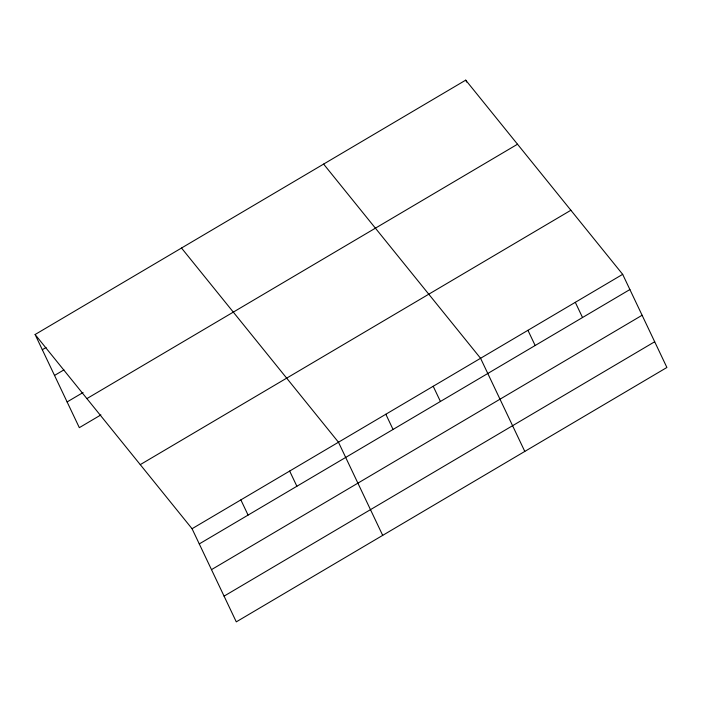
<?xml version="1.0" encoding="UTF-8"?>
<svg xmlns="http://www.w3.org/2000/svg" width="702" height="702" viewBox="0 0 702 702"><rect width="100%" height="100%" fill="white"/><g stroke="black" fill="none" stroke-linecap="round" stroke-linejoin="round"><path stroke-width="1.05" d="M35.1 334.521L465.716 80.142L622.674 274.342L666.9 367.479L236.284 621.858L192.058 528.72L35.1 334.521L79.326 427.658L100.912 414.908M42.322 349.719L46.069 347.499M54.528 375.438L63.917 369.893M67.111 401.939L83.064 392.515M86.899 398.604L517.514 144.226M140.26 464.636L570.875 210.258M192.058 528.72L622.674 274.342M199.28 543.918L629.896 289.54M211.486 569.638L642.102 315.259M224.07 596.138L654.685 341.76M323.613 164.084L480.572 358.283L524.798 451.43M181.511 248.034L338.469 442.234L382.695 535.372M575.307 302.325L582.528 317.523M465.716 80.142L466.619 82.037M527.939 330.309L535.161 345.507M433.204 386.267L440.417 401.465M385.837 414.25L393.05 429.448M289.663 471.06L296.885 486.258M240.865 499.894L248.078 515.092"/></g></svg>
